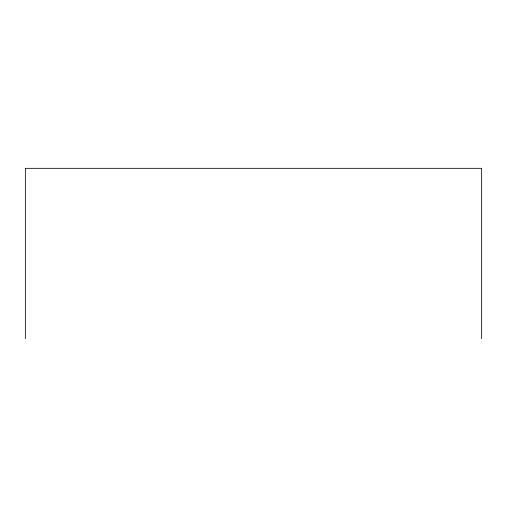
<?xml version="1.0" encoding="UTF-8"?>
<svg xmlns="http://www.w3.org/2000/svg" width="507" height="507" viewBox="0 0 507 507"><rect width="100%" height="100%" fill="white"/><g stroke="black" fill="none" stroke-linecap="round" stroke-linejoin="round"><path stroke-width="0.76" d="M481.65 338.676L481.65 168.324L25.35 168.324L25.35 338.676"/></g></svg>
